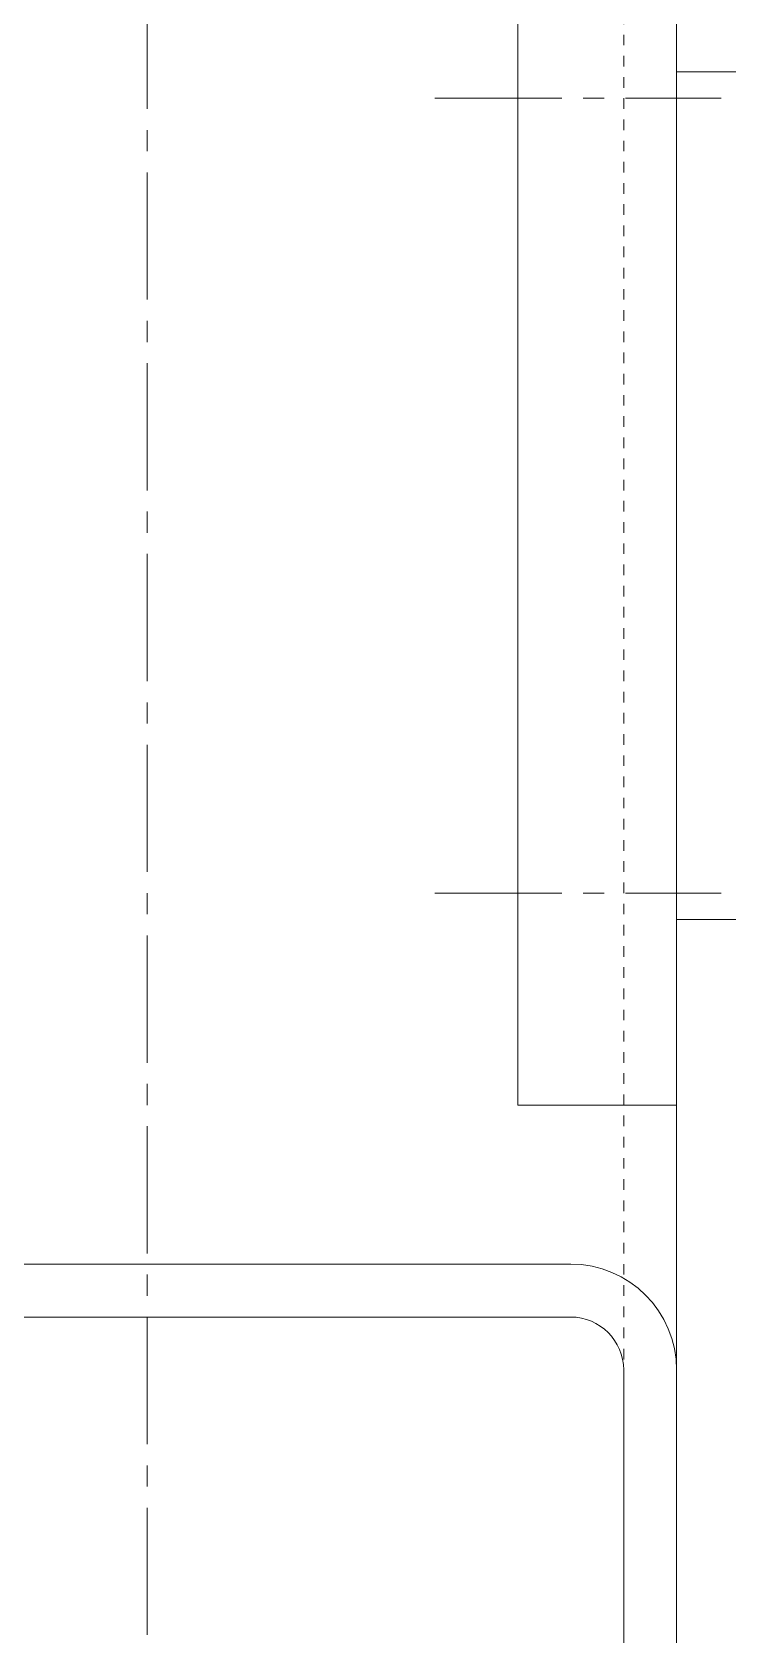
# Model space of a CAD drawing. Header units: millimetres. Extents: x -50460 to 50460, y -35640 to 35640.
# Drawn here: x -33505.6 to -33439.9, y 25736.9 to 25888.2 of the extents above; entities that cross this region are included whole.
import ezdxf

# ---------------------------------------------------------------- set-up
doc = ezdxf.new("R2010")
doc.units = ezdxf.units.MM
doc.linetypes.add('点画线', pattern=[18, 12, -2, 2, -2])
doc.linetypes.add('虚线', pattern=[2, 1, -1])
for name, color, linetype, lineweight in [('EB0', 7, 'Continuous', 15), ('中心线层', 1, '点画线', 18), ('尺寸线层', 4, 'Continuous', 18), ('粗实线层', 7, 'Continuous', 15), ('粗实线层_1', 7, 'Continuous', 15), ('细实线层', 3, 'Continuous', 18), ('虚线层', 100, '虚线', 18)]:
    doc.layers.add(name, color=color, linetype=linetype, lineweight=lineweight)

# ---------------------------------------------------------------- blocks, each defined once
blk = doc.blocks.new('*X1019')
at = {"layer": '粗实线层'}
for p, q in [((0, 115), (15, 115)), ((0, 0), (0, 115)), ((15, 0), (15, 115)), ((0, 0), (15, 0))]:
    blk.add_line(p, q, dxfattribs=at)
blk = doc.blocks.new('*X1020')
at = {"layer": '中心线层'}
for p, q in [((51, -24.5), (51, -55.5)), ((35.5, -40), (66.5, -40))]:
    blk.add_line(p, q, dxfattribs=at)
at = {"layer": '粗实线层'}
for p, q in [((0, -80), (0, 0)), ((0, 0), (50, 0)), ((50, 0), (75, -25)), ((75, -25), (75, -55)), ((75, -55), (50, -80)), ((50, -80), (0, -80))]:
    blk.add_line(p, q, dxfattribs=at)
blk.add_circle((51, -40), 12.5, dxfattribs=at)
blk = doc.blocks.new('*X1018')
at = {"layer": '粗实线层_1'}
for name, p in [('*X1019', (0, 0)), ('*X1020', (15, 97.5))]:
    blk.add_blockref(name, p, dxfattribs=at)
blk = doc.blocks.new('*X1017')
at = {"layer": '中心线层', "linetype": '点画线', "lineweight": 18}
for p, q in [((-22.83, 37.5), (4.2, 37.5)), ((-22.83, -37.5), (4.2, -37.5))]:
    blk.add_line(p, q, dxfattribs=at)
at = {"layer": '粗实线层_1'}
blk.add_blockref('*X1018', (-15, -57.5), dxfattribs=at)
blk = doc.blocks.new('*X1023')
at = {"layer": 'EB0'}
for p, q in [((40, 75), (-40, 75)), ((40, 70), (-40, 70)), ((45, -65), (45, 65)), ((50, -65), (50, 65))]:
    blk.add_line(p, q, dxfattribs=at)
for radius in [10, 5]:
    blk.add_arc((40, 65), radius, 0, 90, dxfattribs=at)
blk = doc.blocks.new('*X947')
at = {"layer": '中心线层', "linetype": '点画线', "lineweight": 18}
blk.add_line((725, 1053), (725, -203), dxfattribs=at)
at = {"layer": 'EB0'}
for name, p in [('*X1017', (775, 212.5)), ('*X1023', (725, 65))]:
    blk.add_blockref(name, p, dxfattribs=at)
at = {"layer": '粗实线层_1'}
blk.add_line((775, 1050), (775, -200), dxfattribs=at)
at = {"layer": '虚线层'}
blk.add_line((770, 1050), (770, -200), dxfattribs=at)
blk = doc.blocks.new('*X805')
at = {"layer": '细实线层'}
blk.add_blockref('*X947', (-1515, 4855), dxfattribs=at)

msp = doc.modelspace()

# ---------------------------------------------------------------- block references
at = {"layer": '尺寸线层'}
msp.add_blockref('*X805', (-32704.742, 20776.945), dxfattribs=at)

doc.saveas('drawing.dxf')
